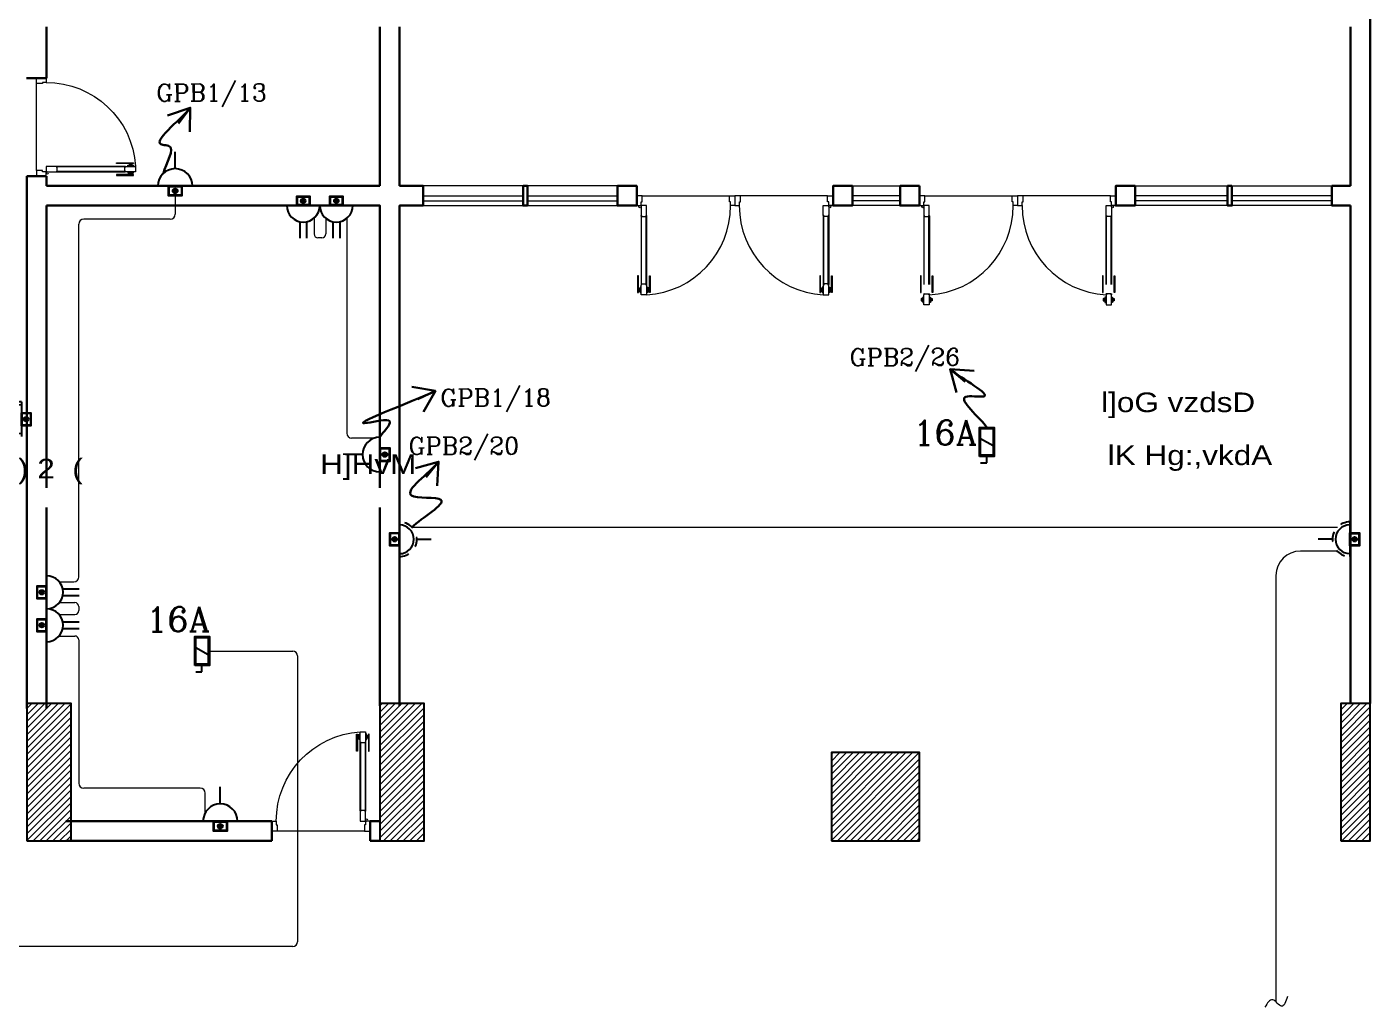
# Model space of a CAD drawing. Extents: x 1315 to 1416, y 473 to 837.
# Drawn here: x 1351.43 to 1365.11, y 820.07 to 830.07 of the extents above; entities that cross this region are included whole.
import ezdxf

# ---------------------------------------------------------------- set-up
doc = ezdxf.new("R2010")
doc.units = 0
doc.header["$MEASUREMENT"] = 0
doc.linetypes.add('DASHED', pattern=[19.05, 12.7, -6.35])
doc.linetypes.add('DASHED2', pattern=[0.375, 0.25, -0.125])
doc.layers.get('0').update_dxf_attribs({"color": 252, "linetype": 'CONTINUOUS', "lineweight": 30})
for name, color, linetype, lineweight in [('Column', 252, 'CONTINUOUS', 25), ('DOOR', 252, 'CONTINUOUS', 9), ('hatch', 252, 'CONTINUOUS', 9), ('Socket', 3, 'CONTINUOUS', 15), ('text', 252, 'CONTINUOUS', 15), ('Wall', 252, 'CONTINUOUS', 30), ('WINDOW', 252, 'CONTINUOUS', 5), ('WIRRING', 3, 'CONTINUOUS', 5)]:
    doc.layers.add(name, color=color, linetype=linetype, lineweight=lineweight)
doc.layers.add('E-SOCKETS', color=6, linetype='CONTINUOUS')
doc.layers.add('WIRING', color=4, linetype='CONTINUOUS')
doc.styles.add('ARIAL', font='arial.ttf')
doc.styles.add('E80', font='romanc.shx')
doc.styles.add('SOSA2', font='SOSA.shx', dxfattribs={"width": 0.8})
doc.dimstyles.new('DIM-100-IN', dxfattribs={"dimtxt": 0.22, "dimasz": 0.1, "dimexe": 0.15, "dimexo": 0.15, "dimgap": 0, "dimtad": 0, "dimrnd": 0.05, "dimzin": 1, "dimdsep": 46, "dimtxsty": 'ARIAL', "dimblk": 'DOT', "dimcen": 0.2, "dimclrd": 256, "dimclre": 256, "dimclrt": 23, "dimadec": 0, "dimazin": 0, "dimtfac": 1, "dimtmove": 2, "dimatfit": 2, "dimldrblk": 'OPEN90', "dimfxl": 0.15, "dimfxlon": 1, "dimtolj": 1, "dimtzin": 0, "dimlwe": -1, "dimarcsym": 0})
pattern_1 = [(45, (1560.832153, 494.244424), (-0.0336759605, 0.0336759605), [])]

# ---------------------------------------------------------------- blocks, each defined once
blk = doc.blocks.new('d3')
at = {"layer": 'DOOR'}
for p, q in [((45.662, -61.505), (45.662, -60.806)), ((45.667, -60.806), (45.667, -61.505)), ((45.714, -60.806), (45.714, -61.505)), ((45.719, -61.505), (45.719, -60.806)), ((45.674, -61.711), (46.563, -61.711))]:
    blk.add_line(p, q, dxfattribs=at)
for points in [[(45.634, -60.895), (45.626, -60.895), (45.626, -60.722), (45.634, -60.722)], [(45.646, -60.74), (45.64, -60.74), (45.64, -60.76), (45.646, -60.76)], [(45.667, -60.8), (45.667, -60.811), (45.714, -60.811), (45.714, -60.8), (45.718, -60.8), (45.718, -60.7), (45.718, -60.7), (45.663, -60.7), (45.663, -60.8)], [(45.735, -60.74), (45.741, -60.74), (45.741, -60.76), (45.735, -60.76)], [(45.747, -60.895), (45.755, -60.895), (45.755, -60.722), (45.747, -60.722)], [(45.667, -61.511), (45.667, -61.5), (45.714, -61.5), (45.714, -61.511), (45.718, -61.511), (45.718, -61.611), (45.718, -61.611), (45.663, -61.611), (45.663, -61.511)], [(45.618, -61.711), (45.618, -61.611), (45.663, -61.611), (45.663, -61.649), (45.674, -61.649), (45.674, -61.711)], [(46.618, -61.711), (46.618, -61.611), (46.574, -61.611), (46.574, -61.649), (46.563, -61.649), (46.563, -61.711)]]:
    blk.add_lwpolyline(points, close=True, dxfattribs=at)
for points in [[(45.634, -60.74, -1), (45.64, -60.74), (45.64, -60.74), (45.64, -60.76), (45.64, -60.76, -1), (45.634, -60.76), (45.634, -60.76)], [(45.747, -60.74, 1), (45.741, -60.74), (45.741, -60.74), (45.741, -60.76), (45.741, -60.76, 1), (45.747, -60.76), (45.747, -60.76)], [(45.667, -60.81), (45.667, -60.81, -1), (45.667, -60.801)], [(45.714, -60.81), (45.714, -60.81, 1), (45.714, -60.801)], [(45.667, -61.5), (45.667, -61.5, 1), (45.667, -61.51)], [(45.714, -61.5), (45.714, -61.5, -1), (45.714, -61.51)]]:
    blk.add_lwpolyline(points, format="xyb", close=True, dxfattribs=at)
for points in [[(45.652, -60.767), (45.646, -60.767), (45.646, -60.733), (45.652, -60.733)], [(45.663, -60.778), (45.652, -60.778), (45.652, -60.722), (45.663, -60.722)], [(45.718, -60.778), (45.729, -60.778), (45.729, -60.722), (45.718, -60.722)], [(45.729, -60.767), (45.735, -60.767), (45.735, -60.733), (45.729, -60.733)]]:
    blk.add_lwpolyline(points, dxfattribs=at)
blk.add_circle((45.652, -61.6), 0.0111, dxfattribs=at)
blk.add_arc((45.661, -61.611), 0.913, 360, 86.3977, dxfattribs=at)
blk = doc.blocks.new('A$C14C34A6D')
at = {"layer": 'E-SOCKETS'}
blk.add_hatch(color=2, dxfattribs=at).paths.add_polyline_path([(0.047, -0.097, 1), (-0.047, -0.097, 1)])
at = {"layer": 'E-SOCKETS', "color": 2}
for p, q in [((-0.07, 0.333), (-0.07, 0.672)), ((0.07, 0.333), (0.07, 0.672)), ((0.34, 0), (-0.34, 0)), ((0.34, 0), (-0.34, 0))]:
    blk.add_line(p, q, dxfattribs=at)
for points in [[(-0.133, 0), (0.133, 0), (0.133, -0.195), (-0.133, -0.195)], [(-0.12, -0.013), (0.12, -0.013), (0.12, -0.182), (-0.12, -0.182)]]:
    blk.add_lwpolyline(points, close=True, dxfattribs=at)
blk.add_circle((0, -0.097), 0.0465, dxfattribs=at)
blk.add_arc((0, 0), 0.34, 0, 180, dxfattribs=at)
blk = doc.blocks.new('220v outlet')
at = {"layer": 'E-SOCKETS'}
blk.add_hatch(color=2, dxfattribs=at).paths.add_polyline_path([(100.561, -42.975, 1), (100.464, -42.975, 1)])
at = {"layer": 'E-SOCKETS', "color": 2}
for p, q in [((100.512, -42.52), (100.512, -42.175)), ((100.866, -42.874), (100.159, -42.874)), ((100.866, -42.874), (100.159, -42.874))]:
    blk.add_line(p, q, dxfattribs=at)
for points in [[(100.374, -42.874), (100.651, -42.874), (100.651, -43.077), (100.374, -43.077)], [(100.387, -42.887), (100.638, -42.887), (100.638, -43.063), (100.387, -43.063)]]:
    blk.add_lwpolyline(points, close=True, dxfattribs=at)
blk.add_circle((100.512, -42.975), 0.0484, dxfattribs=at)
blk.add_arc((100.512, -42.874), 0.353, 0, 180, dxfattribs=at)
blk = doc.blocks.new('_Dot')
at = {"color": 0, "linetype": 'ByBlock', "lineweight": -2}
blk.add_line((-0.5, 0), (-1, 0), dxfattribs=at)
at = {"color": 0, "linetype": 'ByBlock', "const_width": 0.5}
blk.add_lwpolyline([(-0.25, 0, 1), (0.25, 0, 1)], format="xyb", close=True, dxfattribs=at)
blk = doc.blocks.new('220v wp')
at = {"layer": 'E-SOCKETS'}
blk.add_hatch(color=2, dxfattribs=at).paths.add_polyline_path([(384917, 119867, 1), (384851, 119867, 1)])
at = {"layer": 'E-SOCKETS', "color": 2}
for p, q in [((384884, 120186), (384884, 120393)), ((385134, 119936), (384634, 119936)), ((385126, 119936), (384642, 119936))]:
    blk.add_line(p, q, dxfattribs=at)
for points in [[(384789, 119936), (384978, 119936), (384978, 119798), (384789, 119798)], [(384798, 119927), (384969, 119927), (384969, 119807), (384798, 119807)]]:
    blk.add_lwpolyline(points, close=True, dxfattribs=at)
blk.add_circle((384884, 119867), 33.1, dxfattribs=at)
at = {"layer": 'E-SOCKETS', "color": 7, "linetype": 'DASHED'}
blk.add_arc((384884, 119936), 250, 0, 180, dxfattribs=at)
at = {"layer": 'E-SOCKETS', "color": 2}
blk.add_arc((384884, 119936), 207, 0, 180, dxfattribs=at)
blk = doc.blocks.new('LOAD BREAK SWITCH IP')
at = {"layer": 'E-SOCKETS', "color": 6}
for p, q in [((1958.319, -128.137), (1958.319, -128.267)), ((1958.479, -128.137), (1959.031, -128.137)), ((1958.479, -128.398), (1958.479, -128.137)), ((1959.031, -128.398), (1959.031, -128.137)), ((1958.319, -128.267), (1958.479, -128.267)), ((1959.031, -128.398), (1958.479, -128.398))]:
    blk.add_line(p, q, dxfattribs=at)
at = {"layer": 'E-SOCKETS', "color": 3}
blk.add_line((1958.83, -128.137), (1958.68, -128.398), dxfattribs=at)
at = {"layer": 'E-SOCKETS', "color": 7}
blk.add_lwpolyline([(1958.451, -128.118), (1959.059, -128.118), (1959.059, -128.424), (1958.451, -128.424)], close=True, dxfattribs=at)
blk = doc.blocks.new('F.CC IP DIS SWITCH')
at = {"layer": 'Socket', "color": 3, "linetype": 'Continuous', "xscale": 0.4899999999999807, "yscale": 0.4899999999999807, "zscale": 0.4899999999999807, "rotation": 90}
blk.add_blockref('LOAD BREAK SWITCH IP', (1308.565, -154.642), dxfattribs=at)

msp = doc.modelspace()

# ---------------------------------------------------------------- hatches: boundary and pattern name
at = {"layer": 'hatch'}
h = msp.add_hatch(dxfattribs=at)
h.set_pattern_fill('ANSI31', color=256, scale=0.015, style=0)
h.set_pattern_definition(pattern_1)
h.paths.add_polyline_path([(1351.428, 821.766), (1351.878, 821.766), (1351.878, 823.166), (1351.428, 823.166)])
h = msp.add_hatch(dxfattribs=at)
h.set_pattern_fill('ANSI31', color=256, scale=0.015, style=0)
h.set_pattern_definition(pattern_1)
h.paths.add_polyline_path([(1355.025, 821.766), (1355.475, 821.766), (1355.475, 823.166), (1355.025, 823.166)])
h = msp.add_hatch(dxfattribs=at)
h.set_pattern_fill('ANSI31', color=256, scale=0.015, style=0)
h.set_pattern_definition(pattern_1)
h.paths.add_polyline_path([(1364.815, 821.766), (1365.115, 821.766), (1365.115, 823.166), (1364.815, 823.166)])
h = msp.add_hatch(dxfattribs=at)
h.set_pattern_fill('ANSI31', color=256, scale=0.015, style=0)
h.set_pattern_definition([(45, (1587.057153, 499.544424), (-0.0336759605, 0.0336759605), [])])
h.paths.add_polyline_path([(1359.625, 821.766), (1360.525, 821.766), (1360.525, 822.666), (1359.625, 822.666)])

# ---------------------------------------------------------------- linework, layer by layer
at = {"layer": 'Column'}
for points in [[(1351.428, 821.766), (1351.878, 821.766), (1351.878, 823.166), (1351.428, 823.166)], [(1355.025, 821.766), (1355.475, 821.766), (1355.475, 823.166), (1355.025, 823.166)], [(1364.815, 821.766), (1365.115, 821.766), (1365.115, 823.166), (1364.815, 823.166)], [(1359.625, 821.766), (1360.525, 821.766), (1360.525, 822.666), (1359.625, 822.666)]]:
    msp.add_lwpolyline(points, close=True, dxfattribs=at)
at = {"layer": 'DOOR'}
for p, q in [((1357.699, 828.344), (1358.587, 828.344)), ((1359.587, 828.344), (1358.699, 828.344)), ((1360.579, 828.344), (1361.468, 828.344)), ((1362.468, 828.344), (1361.579, 828.344)), ((1357.687, 828.139), (1357.687, 827.439)), ((1357.692, 827.439), (1357.692, 828.139)), ((1357.739, 827.439), (1357.739, 828.139)), ((1357.743, 828.139), (1357.743, 827.439)), ((1359.542, 828.139), (1359.542, 827.439)), ((1359.547, 827.439), (1359.547, 828.139)), ((1359.594, 827.439), (1359.594, 828.139)), ((1359.599, 828.139), (1359.599, 827.439)), ((1360.567, 828.139), (1360.567, 827.439)), ((1360.572, 827.439), (1360.572, 828.139)), ((1360.619, 827.439), (1360.619, 828.139)), ((1360.624, 828.139), (1360.624, 827.439)), ((1362.423, 828.139), (1362.423, 827.439)), ((1362.428, 827.439), (1362.428, 828.139)), ((1362.475, 827.439), (1362.475, 828.139)), ((1362.48, 828.139), (1362.48, 827.439))]:
    msp.add_line(p, q, dxfattribs=at)
for points in [[(1357.643, 828.344), (1357.643, 828.244), (1357.687, 828.244), (1357.687, 828.282), (1357.699, 828.282), (1357.699, 828.344)], [(1358.643, 828.344), (1358.643, 828.244), (1358.598, 828.244), (1358.598, 828.282), (1358.587, 828.282), (1358.587, 828.344)], [(1358.643, 828.344), (1358.643, 828.244), (1358.688, 828.244), (1358.688, 828.282), (1358.699, 828.282), (1358.699, 828.344)], [(1359.643, 828.344), (1359.643, 828.244), (1359.599, 828.244), (1359.599, 828.282), (1359.587, 828.282), (1359.587, 828.344)], [(1360.523, 828.344), (1360.523, 828.244), (1360.568, 828.244), (1360.568, 828.282), (1360.579, 828.282), (1360.579, 828.344)], [(1361.523, 828.344), (1361.523, 828.244), (1361.479, 828.244), (1361.479, 828.282), (1361.468, 828.282), (1361.468, 828.344)], [(1361.523, 828.344), (1361.523, 828.244), (1361.568, 828.244), (1361.568, 828.282), (1361.579, 828.282), (1361.579, 828.344)], [(1362.523, 828.344), (1362.523, 828.244), (1362.479, 828.244), (1362.479, 828.282), (1362.468, 828.282), (1362.468, 828.344)], [(1357.692, 828.144), (1357.692, 828.133), (1357.739, 828.133), (1357.739, 828.144), (1357.743, 828.144), (1357.743, 828.244), (1357.743, 828.244), (1357.687, 828.244), (1357.687, 828.144)], [(1359.594, 828.144), (1359.594, 828.133), (1359.547, 828.133), (1359.547, 828.144), (1359.543, 828.144), (1359.543, 828.244), (1359.543, 828.244), (1359.599, 828.244), (1359.599, 828.144)], [(1360.572, 828.144), (1360.572, 828.133), (1360.619, 828.133), (1360.619, 828.144), (1360.623, 828.144), (1360.623, 828.244), (1360.623, 828.244), (1360.568, 828.244), (1360.568, 828.144)], [(1362.475, 828.144), (1362.475, 828.133), (1362.428, 828.133), (1362.428, 828.144), (1362.424, 828.144), (1362.424, 828.244), (1362.424, 828.244), (1362.479, 828.244), (1362.479, 828.144)], [(1357.659, 827.528), (1357.651, 827.528), (1357.651, 827.356), (1357.659, 827.356)], [(1357.771, 827.528), (1357.779, 827.528), (1357.779, 827.356), (1357.771, 827.356)], [(1359.515, 827.528), (1359.507, 827.528), (1359.507, 827.356), (1359.515, 827.356)], [(1359.627, 827.528), (1359.635, 827.528), (1359.635, 827.356), (1359.627, 827.356)], [(1360.54, 827.528), (1360.532, 827.528), (1360.532, 827.356), (1360.54, 827.356)], [(1360.652, 827.528), (1360.66, 827.528), (1360.66, 827.356), (1360.652, 827.356)], [(1362.395, 827.528), (1362.387, 827.528), (1362.387, 827.356), (1362.395, 827.356)], [(1362.507, 827.528), (1362.515, 827.528), (1362.515, 827.356), (1362.507, 827.356)], [(1357.671, 827.373), (1357.664, 827.373), (1357.664, 827.394), (1357.671, 827.394)], [(1357.692, 827.433), (1357.692, 827.445), (1357.739, 827.445), (1357.739, 827.433), (1357.743, 827.433), (1357.743, 827.333), (1357.743, 827.333), (1357.687, 827.333), (1357.687, 827.433)], [(1357.76, 827.373), (1357.766, 827.373), (1357.766, 827.394), (1357.76, 827.394)], [(1359.526, 827.373), (1359.52, 827.373), (1359.52, 827.394), (1359.526, 827.394)], [(1359.594, 827.433), (1359.594, 827.445), (1359.547, 827.445), (1359.547, 827.433), (1359.543, 827.433), (1359.543, 827.333), (1359.543, 827.333), (1359.599, 827.333), (1359.599, 827.433)], [(1359.615, 827.373), (1359.622, 827.373), (1359.622, 827.394), (1359.615, 827.394)], [(1360.551, 827.273), (1360.545, 827.273), (1360.545, 827.294), (1360.551, 827.294)], [(1360.572, 827.333), (1360.572, 827.345), (1360.619, 827.345), (1360.619, 827.333), (1360.623, 827.333), (1360.623, 827.233), (1360.623, 827.233), (1360.568, 827.233), (1360.568, 827.333)], [(1360.64, 827.273), (1360.647, 827.273), (1360.647, 827.294), (1360.64, 827.294)], [(1362.407, 827.273), (1362.4, 827.273), (1362.4, 827.294), (1362.407, 827.294)], [(1362.475, 827.333), (1362.475, 827.345), (1362.428, 827.345), (1362.428, 827.333), (1362.424, 827.333), (1362.424, 827.233), (1362.424, 827.233), (1362.479, 827.233), (1362.479, 827.333)], [(1362.496, 827.273), (1362.502, 827.273), (1362.502, 827.294), (1362.496, 827.294)]]:
    msp.add_lwpolyline(points, close=True, dxfattribs=at)
for points in [[(1360.549, 828.234), (1360.549, 828.234, -1), (1360.549, 828.244)], [(1357.692, 828.134), (1357.692, 828.134, -1), (1357.692, 828.144)], [(1357.739, 828.134), (1357.739, 828.134, 1), (1357.739, 828.144)], [(1359.547, 828.134), (1359.547, 828.134, -1), (1359.547, 828.144)], [(1359.594, 828.134), (1359.594, 828.134, 1), (1359.594, 828.144)], [(1360.619, 828.134), (1360.619, 828.134, 1), (1360.619, 828.144)], [(1362.428, 828.134), (1362.428, 828.134, -1), (1362.428, 828.144)], [(1362.475, 828.134), (1362.475, 828.134, 1), (1362.475, 828.144)], [(1357.659, 827.374, 1), (1357.664, 827.374), (1357.664, 827.374), (1357.664, 827.393), (1357.664, 827.393, 1), (1357.659, 827.393), (1357.659, 827.393)], [(1357.692, 827.444), (1357.692, 827.444, 1), (1357.692, 827.434)], [(1357.739, 827.444), (1357.739, 827.444, -1), (1357.739, 827.434)], [(1357.771, 827.374, -1), (1357.766, 827.374), (1357.766, 827.374), (1357.766, 827.393), (1357.766, 827.393, -1), (1357.771, 827.393), (1357.771, 827.393)], [(1359.515, 827.374, 1), (1359.52, 827.374), (1359.52, 827.374), (1359.52, 827.393), (1359.52, 827.393, 1), (1359.515, 827.393), (1359.515, 827.393)], [(1359.547, 827.444), (1359.547, 827.444, 1), (1359.547, 827.434)], [(1359.594, 827.444), (1359.594, 827.444, -1), (1359.594, 827.434)], [(1359.627, 827.374, -1), (1359.622, 827.374), (1359.622, 827.374), (1359.622, 827.393), (1359.622, 827.393, -1), (1359.627, 827.393), (1359.627, 827.393)], [(1360.54, 827.274, 1), (1360.545, 827.274), (1360.545, 827.274), (1360.545, 827.293), (1360.545, 827.293, 1), (1360.54, 827.293), (1360.54, 827.293)], [(1360.572, 827.344), (1360.572, 827.344, 1), (1360.572, 827.334)], [(1360.619, 827.344), (1360.619, 827.344, -1), (1360.619, 827.334)], [(1360.652, 827.274, -1), (1360.647, 827.274), (1360.647, 827.274), (1360.647, 827.293), (1360.647, 827.293, -1), (1360.652, 827.293), (1360.652, 827.293)], [(1362.395, 827.274, 1), (1362.4, 827.274), (1362.4, 827.274), (1362.4, 827.293), (1362.4, 827.293, 1), (1362.395, 827.293), (1362.395, 827.293)], [(1362.428, 827.344), (1362.428, 827.344, 1), (1362.428, 827.334)], [(1362.475, 827.344), (1362.475, 827.344, -1), (1362.475, 827.334)], [(1362.507, 827.274, -1), (1362.502, 827.274), (1362.502, 827.274), (1362.502, 827.293), (1362.502, 827.293, -1), (1362.507, 827.293), (1362.507, 827.293)]]:
    msp.add_lwpolyline(points, format="xyb", close=True, dxfattribs=at)
for points in [[(1357.676, 827.401), (1357.671, 827.401), (1357.671, 827.366), (1357.676, 827.366)], [(1357.687, 827.411), (1357.676, 827.411), (1357.676, 827.356), (1357.687, 827.356)], [(1357.743, 827.411), (1357.754, 827.411), (1357.754, 827.356), (1357.743, 827.356)], [(1357.754, 827.401), (1357.76, 827.401), (1357.76, 827.366), (1357.754, 827.366)], [(1359.532, 827.401), (1359.526, 827.401), (1359.526, 827.366), (1359.532, 827.366)], [(1359.543, 827.411), (1359.532, 827.411), (1359.532, 827.356), (1359.543, 827.356)], [(1359.599, 827.411), (1359.61, 827.411), (1359.61, 827.356), (1359.599, 827.356)], [(1359.61, 827.401), (1359.615, 827.401), (1359.615, 827.366), (1359.61, 827.366)], [(1360.557, 827.301), (1360.551, 827.301), (1360.551, 827.266), (1360.557, 827.266)], [(1360.568, 827.311), (1360.557, 827.311), (1360.557, 827.256), (1360.568, 827.256)], [(1360.623, 827.311), (1360.635, 827.311), (1360.635, 827.256), (1360.623, 827.256)], [(1360.635, 827.301), (1360.64, 827.301), (1360.64, 827.266), (1360.635, 827.266)], [(1362.412, 827.301), (1362.407, 827.301), (1362.407, 827.266), (1362.412, 827.266)], [(1362.424, 827.311), (1362.412, 827.311), (1362.412, 827.256), (1362.424, 827.256)], [(1362.479, 827.311), (1362.49, 827.311), (1362.49, 827.256), (1362.479, 827.256)], [(1362.49, 827.301), (1362.496, 827.301), (1362.496, 827.266), (1362.49, 827.266)]]:
    msp.add_lwpolyline(points, dxfattribs=at)
for centre in [(1357.676, 828.233), (1359.61, 828.233), (1360.557, 828.233), (1362.49, 828.233)]:
    msp.add_circle(centre, 0.0111, dxfattribs=at)
for centre, start, end in [((1357.686, 828.244), 273.6023, 0), ((1359.6, 828.244), 180, 266.3977), ((1360.566, 828.244), 273.6023, 0), ((1362.481, 828.244), 180, 266.3977)]:
    msp.add_arc(centre, 0.913, start, end, dxfattribs=at)
at = {"layer": 'Wall', "linetype": 'Continuous'}
for p, q in [((1351.628, 829.544), (1351.425, 829.544)), ((1351.625, 828.544), (1351.428, 828.544)), ((1351.628, 828.444), (1355.025, 828.444)), ((1351.825, 821.966), (1353.925, 821.966)), ((1353.925, 821.966), (1353.925, 821.766)), ((1354.925, 821.966), (1355.025, 821.966)), ((1354.925, 821.966), (1354.925, 821.766)), ((1351.825, 821.766), (1353.925, 821.766)), ((1354.925, 821.766), (1355.025, 821.766))]:
    msp.add_line(p, q, dxfattribs=at)
for points in [[(1365.115, 823.166), (1365.115, 831.139)], [(1351.628, 829.544), (1351.628, 830.066)], [(1355.025, 828.444), (1355.025, 830.066)], [(1355.225, 828.444), (1355.225, 830.066)], [(1355.225, 828.444), (1355.225, 830.066)], [(1364.915, 828.444), (1364.915, 830.066)], [(1351.428, 823.117), (1351.428, 828.544)], [(1351.628, 828.444), (1351.628, 828.544)], [(1355.225, 828.444), (1355.465, 828.444), (1355.465, 828.244), (1355.225, 828.244), (1355.225, 823.142)], [(1364.915, 828.444), (1364.725, 828.444), (1364.725, 828.244), (1364.915, 828.244)], [(1351.628, 825.366), (1351.628, 828.244)], [(1355.025, 825.366), (1355.025, 828.244), (1351.628, 828.244)], [(1364.915, 823.166), (1364.915, 828.244)], [(1351.628, 823.115), (1351.628, 825.166)], [(1355.025, 823.144), (1355.025, 825.166)]]:
    msp.add_lwpolyline(points, dxfattribs=at)
for points in [[(1356.484, 828.444), (1356.528, 828.444), (1356.528, 828.244), (1356.484, 828.244)], [(1357.446, 828.444), (1357.643, 828.444), (1357.643, 828.244), (1357.446, 828.244)], [(1359.84, 828.444), (1359.643, 828.444), (1359.643, 828.244), (1359.84, 828.244)], [(1360.523, 828.444), (1360.326, 828.444), (1360.326, 828.244), (1360.523, 828.244)], [(1362.72, 828.444), (1362.523, 828.444), (1362.523, 828.244), (1362.72, 828.244)], [(1363.706, 828.444), (1363.662, 828.444), (1363.662, 828.244), (1363.706, 828.244)]]:
    msp.add_lwpolyline(points, close=True, dxfattribs=at)
at = {"layer": 'WINDOW'}
for p, q in [((1357.446, 828.444), (1355.465, 828.444)), ((1355.465, 828.344), (1356.484, 828.344)), ((1356.528, 828.344), (1357.446, 828.344)), ((1359.84, 828.444), (1360.326, 828.444)), ((1360.326, 828.344), (1359.84, 828.344)), ((1362.697, 828.444), (1364.725, 828.444)), ((1363.662, 828.344), (1362.72, 828.344)), ((1364.725, 828.344), (1363.706, 828.344)), ((1355.465, 828.294), (1356.484, 828.294)), ((1355.465, 828.244), (1357.446, 828.244)), ((1356.528, 828.294), (1357.446, 828.294)), ((1360.326, 828.294), (1359.84, 828.294)), ((1360.326, 828.244), (1359.84, 828.244)), ((1364.725, 828.244), (1362.697, 828.244)), ((1363.662, 828.294), (1362.72, 828.294)), ((1364.725, 828.294), (1363.706, 828.294))]:
    msp.add_line(p, q, dxfattribs=at)
at = {"layer": 'WIRRING', "color": 3}
for p, q in [((1352.939, 828.343), (1352.939, 828.155)), ((1352.889, 828.105), (1352.007, 828.105)), ((1354.969, 825.873), (1354.737, 825.873)), ((1351.957, 823.815), (1351.957, 822.353)), ((1353.195, 822.303), (1352.007, 822.303)), ((1353.245, 822.054), (1353.245, 822.253))]:
    msp.add_line(p, q, dxfattribs=at)
at = {"layer": 'WIRRING', "color": 3, "linetype": 'Continuous'}
for p, q in [((1354.354, 828.117), (1354.354, 827.955)), ((1354.474, 828.114), (1354.474, 827.955)), ((1354.687, 828.114), (1354.687, 825.923)), ((1351.758, 824.408), (1351.907, 824.408)), ((1351.758, 824.195), (1351.917, 824.195)), ((1351.756, 824.074), (1351.917, 824.074)), ((1351.756, 823.855), (1351.917, 823.855))]:
    msp.add_line(p, q, dxfattribs=at)
at = {"layer": 'WIRRING', "linetype": 'Continuous'}
for p, q in [((1351.957, 824.458), (1351.957, 828.055)), ((1354.434, 827.915), (1354.394, 827.915)), ((1355.352, 824.965), (1364.782, 824.965)), ((1364.779, 824.721), (1364.405, 824.721)), ((1364.155, 824.471), (1364.155, 820.125)), ((1351.957, 824.155), (1351.957, 824.114)), ((1364.155, 821.748), (1364.155, 820.125))]:
    msp.add_line(p, q, dxfattribs=at)
at = {"layer": 'WIRRING'}
for p, q in [((1353.289, 823.702), (1354.137, 823.702)), ((1354.187, 823.652), (1354.187, 820.738)), ((1354.137, 820.688), (1343.537, 820.688))]:
    msp.add_line(p, q, dxfattribs=at)
for centre, start, end in [((1352.007, 828.055), 90, 180), ((1354.137, 823.652), 0, 90), ((1354.137, 820.738), 270, 0)]:
    msp.add_arc(centre, 0.05, start, end, dxfattribs=at)
at = {"layer": 'WIRRING', "color": 3}
for centre, start, end in [((1352.889, 828.155), 270, 0), ((1354.737, 825.923), 180, 270), ((1352.007, 822.353), 180, 270), ((1353.195, 822.253), 0, 90)]:
    msp.add_arc(centre, 0.05, start, end, dxfattribs=at)
at = {"layer": 'WIRRING', "color": 3, "linetype": 'Continuous'}
for centre, radius, start, end in [((1354.394, 827.955), 0.04, 180, 270), ((1354.434, 827.955), 0.04, 270, 0), ((1351.907, 824.458), 0.05, 270, 0), ((1351.917, 824.155), 0.04, 0, 90), ((1351.917, 824.114), 0.04, 270, 0), ((1351.917, 823.815), 0.04, 0, 90)]:
    msp.add_arc(centre, radius, start, end, dxfattribs=at)
at = {"layer": 'WIRRING', "linetype": 'Continuous'}
msp.add_arc((1364.405, 824.471), 0.25, 90, 180, dxfattribs=at)
msp.add_spline([(1364.272, 820.178), (1364.211, 820.08), (1364.122, 820.146), (1364.042, 820.07)], degree=3, dxfattribs=at)

# ---------------------------------------------------------------- block references
at = {"linetype": 'Continuous', "xscale": -1, "rotation": 270}
msp.add_blockref('d3', (1413.236, 782.926), dxfattribs=at)
at = {"linetype": 'Continuous', "xscale": -1}
msp.add_blockref('d3', (1400.543, 883.577), dxfattribs=at)
at = {"layer": 'E-SOCKETS', "xscale": 0.0007069318784261, "yscale": 0.0007069318784261, "zscale": 0.0007069318784261}
for p, rotation in [((1436.159, 553.979), 90), ((1270.438, 1096.928), 270), ((1449.695, 552.755), 90)]:
    msp.add_blockref('220v wp', p, dxfattribs=dict(at, rotation=rotation))
at = {"layer": 'Socket', "color": 3, "linetype": 'Continuous', "xscale": 0.5, "yscale": 0.5, "zscale": 0.5}
for p in [(1302.683, 849.881), (1303.143, 843.403)]:
    msp.add_blockref('220v outlet', p, dxfattribs=at)
at = {"layer": 'Socket', "color": 3, "linetype": 'DASHED2', "xscale": 0.4950000000000046, "yscale": 0.4950000000000046, "zscale": 0.4950000000000046}
for p, rotation in [((1354.244, 828.244), 180), ((1354.244, 828.244), 180), ((1354.581, 828.244), 180), ((1354.581, 828.244), 180), ((1351.628, 824.301), 270), ((1351.628, 824.301), 270), ((1351.628, 823.965), 270), ((1351.628, 823.965), 270)]:
    msp.add_blockref('A$C14C34A6D', p, dxfattribs=dict(at, rotation=rotation))
at = {"layer": 'Socket', "color": 3, "linetype": 'Continuous', "xscale": 0.5, "yscale": 0.5, "zscale": 0.5, "rotation": 90}
msp.add_blockref('220v outlet', (1333.588, 775.449), dxfattribs=at)
at = {"layer": 'WIRRING'}
for p in [(-10.207, 20.685), (-18.204, 18.554)]:
    msp.add_blockref('F.CC IP DIS SWITCH', p, dxfattribs=at)

# ---------------------------------------------------------------- texts
at = {"layer": 'text', "style": 'SOSA2', "width": 1.2}
for s, p in [('l]oG vzdsD ', (1362.374, 826.138)), ('lK Hg:,vkdA', (1362.441, 825.598)), ('loh>K ) 2  (', (1350.419, 825.462)), ('H]HvM', (1354.416, 825.507))]:
    msp.add_text(s, height=0.2, dxfattribs=at).set_placement(p)
at = {"layer": 'WIRING', "color": 7, "extrusion": (5.9614e-05, -0.021173, 0.999776), "style": 'E80'}
for s, height, p in [('GPB1/13', 0.1764, (1355.076, 825.309, -17.479)), ('GPB2/26', 0.1764, (1362.133, 822.594, -17.384)), ('GPB1/18', 0.1764, (1357.962, 822.192, -17.413)), ('16A', 0.252, (1362.78, 821.784, -17.404)), ('GPB2/20', 0.1764, (1357.636, 821.701, -17.402)), ('16A', 0.252, (1354.959, 819.903, -17.364))]:
    msp.add_text(s, height=height, dxfattribs=at).set_placement(p)

# ---------------------------------------------------------------- leaders
at = {"layer": 'WIRRING', "color": 6, "linetype": 'ByBlock', "path_type": 1}
for points in [[(1353.092, 829.242), (1352.815, 828.862), (1352.87, 828.854), (1352.821, 828.575)], [(1360.835, 826.575), (1361.174, 826.297), (1360.994, 826.295), (1361.215, 825.975)], [(1355.591, 826.354), (1354.897, 826.028), (1355.126, 826.042), (1355.025, 825.882)], [(1355.623, 825.632), (1355.346, 825.288), (1355.647, 825.244), (1355.352, 824.965)]]:
    msp.add_leader(points, dimstyle='DIM-100-IN', override={"dimasz": 0.2, "dimgap": 0.1, "dimtad": 0, "dimfxl": 1.25, "dimfxlon": 1}, dxfattribs=at)

doc.saveas('drawing.dxf')
